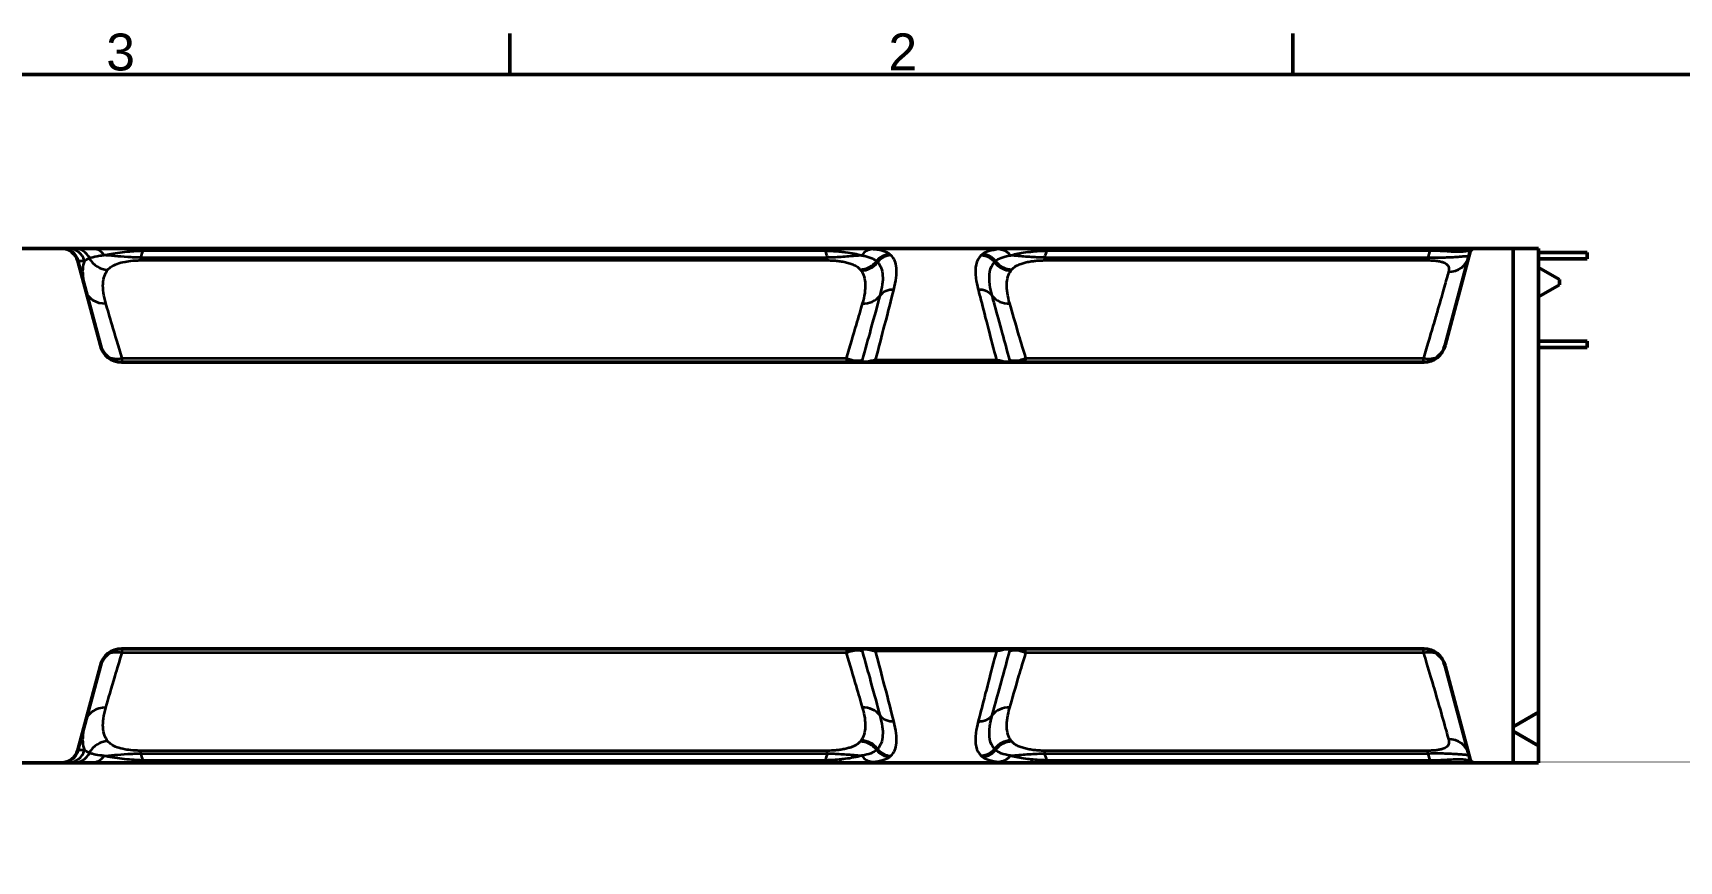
# Model space of a CAD drawing. Header units: millimetres. Extents: x 0 to 2181, y -65 to 1050.
# Drawn here: x 1000.7 to 1391, y 838.4 to 1034.9 of the extents above; entities that cross this region are included whole.
import ezdxf

# ---------------------------------------------------------------- set-up
doc = ezdxf.new("R2010")
doc.units = ezdxf.units.MM
doc.header["$LTSCALE"] = 2.5
for name, color, linetype, lineweight in [('Rahmen_0', 7, 'Continuous', 50), ('Rahmen_2', 7, 'Continuous', 50), ('Sichtbar (ISO)', 7, 'Continuous', 50), ('Sichtbar schmal (ISO)', 7, 'Continuous', 35)]:
    doc.layers.add(name, color=color, linetype=linetype, lineweight=lineweight)
doc.styles.add('Aktuell-DINNach Layer', font='arial.ttf')

# ---------------------------------------------------------------- blocks, each defined once
blk = doc.blocks.new('Ränder Standardrahmen')
at = {"layer": 'Rahmen_0'}
for p, q in [((445.5, 410), (445.5, 413.9)), ((519.75, 410), (519.75, 413.9))]:
    blk.add_line(p, q, dxfattribs=at)
at = {"layer": 'Rahmen_0', "flags": 128}
blk.add_lwpolyline([(10, 10), (10, 410), (584, 410), (584, 10), (10, 10)], dxfattribs=at)
at = {"layer": 'Rahmen_2', "char_height": 3.5, "attachment_point": 7, "style": 'Aktuell-DINNach Layer'}
for s, insert in [('3', (407.23, 410.34)), ('2', (481.41, 410.4))]:
    blk.add_mtext(s, dxfattribs=dict(at, insert=insert))

msp = doc.modelspace()

# ---------------------------------------------------------------- linework, layer by layer
at = {"layer": 'Sichtbar (ISO)'}
for p, q in [((1241.09, 983.765), (357.662, 983.765)), ((1331.88, 983.765), (1241.09, 983.765)), ((1357.662, 983.765), (1331.88, 983.765)), ((1351.662, 983.765), (1351.662, 861.765)), ((1357.662, 861.765), (1357.662, 983.765)), ((1016.675, 960.791), (1011.314, 980.8)), ((1335.507, 960.791), (1341.464, 983.023)), ((1357.662, 982.765), (1369.162, 982.765)), ((1357.662, 981.265), (1369.162, 981.265)), ((1369.162, 981.265), (1369.162, 982.765)), ((1357.662, 979.265), (1362.662, 976.378)), ((1362.662, 976.378), (1362.662, 975.151)), ((1357.662, 972.265), (1362.662, 975.151)), ((1357.662, 961.765), (1369.162, 961.765)), ((1357.662, 960.265), (1369.162, 960.265)), ((1369.162, 960.265), (1369.162, 961.765)), ((1330.51, 956.765), (1021.672, 956.765)), ((1330.51, 888.765), (1021.672, 888.765)), ((1016.675, 884.738), (1011.314, 864.729)), ((1335.507, 884.738), (1341.464, 862.506)), ((1351.662, 870.301), (1357.662, 873.765)), ((1357.662, 865.765), (1351.662, 869.229)), ((357.662, 861.765), (1357.662, 861.765))]:
    msp.add_line(p, q, dxfattribs=at)
for centre, start, end in [((1007.45, 979.765), 15, 90), ((1007.45, 865.765), 270, 345)]:
    msp.add_arc(centre, 4, start, end, dxfattribs=at)
for centre, major_axis, start_param, end_param in [((1021.505, 962.086), (1.383, -5.161), 4.712389, 6.0375111), ((1330.677, 962.086), (-1.383, -5.161), 0.2456742, 1.5707963), ((1021.505, 883.444), (1.383, 5.161), 0.2456742, 1.5707963), ((1330.677, 883.444), (-1.383, 5.161), 4.712389, 6.0375111)]:
    msp.add_ellipse(centre, major_axis=major_axis, ratio=0.9357712, start_param=start_param, end_param=end_param, dxfattribs=at)
for points in [[(1341.464, 983.023), (1341.498, 983.151), (1341.557, 983.271), (1341.719, 983.48), (1341.819, 983.567), (1342.011, 983.677), (1342.094, 983.711), (1342.261, 983.754), (1342.345, 983.765), (1342.43, 983.765)], [(1342.43, 861.765), (1342.298, 861.765), (1342.167, 861.791), (1341.923, 861.893), (1341.812, 861.967), (1341.657, 862.124), (1341.603, 862.195), (1341.518, 862.346), (1341.486, 862.424), (1341.464, 862.506)]]:
    msp.add_open_spline(points, degree=3, knots=[0, 0, 0, 0, 0.03966821, 0.03966821, 0.07923173, 0.07923173, 0.1059147, 0.1059147, 0.13122831, 0.13122831, 0.13122831, 0.13122831], dxfattribs=at)
at = {"layer": 'Sichtbar schmal (ISO)'}
for p, q in [((1026.804, 983.765), (1026.804, 983.229)), ((1188.521, 983.765), (1188.521, 983.229)), ((1011.314, 980.8), (1012.896, 980.8)), ((1189.022, 981.561), (1026.303, 981.561)), ((1026.303, 980.936), (1026.303, 981.561)), ((1026.303, 980.936), (1189.022, 980.936)), ((1026.804, 983.229), (1188.521, 983.229)), ((1189.022, 980.936), (1189.022, 981.561)), ((1331.433, 981.561), (1240.589, 981.561)), ((1240.589, 980.936), (1240.589, 981.561)), ((1240.589, 980.936), (1331.433, 980.936)), ((1241.09, 983.229), (1331.88, 983.229)), ((1331.88, 983.229), (1331.433, 981.561)), ((1331.433, 980.936), (1331.433, 981.561)), ((1021.836, 957.695), (1193.488, 957.695)), ((1021.93, 956.765), (1021.836, 957.695)), ((1200.481, 956.765), (1200.481, 957.259)), ((1229.129, 957.259), (1200.481, 957.259)), ((1229.129, 957.259), (1229.129, 956.765)), ((1236.122, 957.695), (1330.346, 957.695)), ((1330.346, 957.695), (1330.252, 956.765)), ((1021.836, 887.834), (1021.93, 888.765)), ((1193.488, 887.834), (1021.836, 887.834)), ((1200.481, 888.27), (1200.481, 888.765)), ((1200.481, 888.27), (1229.129, 888.27)), ((1229.129, 888.765), (1229.129, 888.27)), ((1330.346, 887.834), (1236.122, 887.834)), ((1330.252, 888.765), (1330.346, 887.834)), ((1012.896, 864.729), (1011.314, 864.729)), ((1189.022, 864.593), (1026.303, 864.593)), ((1026.303, 863.969), (1026.303, 864.593)), ((1026.303, 863.969), (1189.022, 863.969)), ((1189.022, 863.969), (1189.022, 864.593)), ((1240.589, 863.969), (1240.589, 864.593)), ((1331.433, 864.593), (1240.589, 864.593)), ((1240.589, 863.969), (1331.433, 863.969)), ((1331.433, 863.969), (1331.433, 864.593)), ((1331.433, 863.969), (1331.88, 862.301)), ((1188.521, 862.301), (1026.804, 862.301)), ((1026.804, 861.765), (1026.804, 862.301)), ((1188.521, 862.301), (1188.521, 861.765)), ((1331.88, 862.301), (1241.09, 862.301))]:
    msp.add_line(p, q, dxfattribs=at)
for centre, major_axis, ratio, start_param, end_param in [((1009.082, 979.765), (0, 4), 0.98712, 4.9741884, 6.2831853), ((1010.562, 979.765), (0, 4), 0.9673104, 5.1499951, 6.2831853), ((1014.789, 979.765), (0, 4), 0.8471969, 5.3522162, 6.2831853), ((1192.822, 979.765), (0, 4), 0.4409946, 0, 0.6131332), ((1199.718, 979.567), (0.369, 3.983), 0.8400475, 0.1097832, 0.9620586), ((1018.447, 983.579), (-4.014, 2.981), 0.9663281, 1.1032626, 2.193329), ((1196.832, 983.639), (3.936, 3.083), 0.9656611, 4.0647361, 4.9693339), ((1196.897, 983.553), (-4.035, -2.953), 0.9664034, 0.955104, 1.8627485), ((1197.038, 983.351), (-4.159, -2.775), 0.9664282, 0.9981061, 1.9119029), ((1203.816, 978.433), (-2.396, -3.203), 0.9679154, 3.7994593, 4.7139055), ((1203.908, 978.361), (2.514, 3.111), 0.9691786, 0.6949128, 1.6116634), ((1204.092, 978.204), (2.691, 2.959), 0.9699111, 0.7532894, 1.6752132), ((1232.572, 983.351), (-4.159, 2.775), 0.9664282, 1.2296898, 2.1434866), ((1232.713, 983.553), (4.035, -2.953), 0.9664034, 4.4204368, 5.3280813), ((1232.779, 983.639), (3.936, -3.083), 0.9656611, 4.4554441, 5.3600419), ((1336.297, 983.06), (4.83, -1.294), 0.9726699, 4.9673434, 6.2831853), ((1017.993, 975.19), (-4.83, -1.294), 0.8897743, 0, 1.3367512), ((1197.332, 975.19), (4.83, -1.294), 0.8897743, 4.9464341, 5.9375083), ((1204.808, 970.378), (-3.861, 1.046), 0.8881127, 4.9485727, 5.940034), ((1232.279, 975.19), (-4.83, -1.294), 0.8897743, 0.345677, 1.3367512), ((1021.836, 960.848), (-4.83, -1.294), 0.6173323, 0.6037734, 1.406867), ((1193.968, 959.09), (3.825, 1.17), 0.9054483, 5.2681845, 5.4270546), ((1235.643, 959.09), (-3.825, 1.17), 0.9054483, 0.8561307, 1.0150008), ((1330.346, 960.848), (-4.83, 1.294), 0.6173323, 1.7347257, 2.5378193), ((1021.836, 884.681), (4.83, -1.294), 0.6173323, 1.7347257, 2.5378192), ((1193.968, 886.44), (3.825, -1.17), 0.9054483, 0.8561307, 1.0150008), ((1235.643, 886.44), (-3.825, -1.17), 0.9054483, 5.2681845, 5.4270546), ((1330.346, 884.681), (4.83, 1.294), 0.6173323, 0.6037734, 1.406867), ((1017.993, 870.339), (-4.83, 1.294), 0.8897743, 4.9464341, 6.2831853), ((1197.332, 870.339), (4.83, 1.294), 0.8897743, 0.345677, 1.3367512), ((1232.279, 870.339), (-4.83, 1.294), 0.8897743, 4.9464341, 5.9375083), ((1204.808, 875.151), (-3.861, -1.046), 0.8881127, 0.3431513, 1.3346126), ((1018.447, 861.951), (4.014, 2.981), 0.9663281, 0.9482637, 2.03833), ((1196.832, 861.89), (-3.936, 3.083), 0.9656611, 4.4554441, 5.3600419), ((1196.897, 861.977), (4.035, -2.953), 0.9664034, 1.2788442, 2.1864886), ((1197.038, 862.178), (4.159, -2.775), 0.9664282, 1.2296898, 2.1434866), ((1232.572, 862.178), (4.159, 2.775), 0.9664282, 0.9981061, 1.9119029), ((1232.713, 861.977), (-4.035, -2.953), 0.9664034, 4.0966967, 5.0043411), ((1232.779, 861.89), (-3.936, -3.083), 0.9656611, 4.0647361, 4.9693339), ((1336.297, 862.469), (4.83, 1.294), 0.9726699, 0, 1.3158419), ((1009.082, 865.765), (0, -4), 0.98712, 0, 1.3089969), ((1010.562, 865.765), (0, -4), 0.9673104, 0, 1.1331902), ((1014.789, 865.765), (0, -4), 0.8471969, 0, 0.9309691), ((1199.718, 865.963), (0.369, -3.983), 0.8400475, 5.3211267, 6.1734021), ((1203.816, 867.097), (2.396, -3.203), 0.9679154, 4.7108724, 5.6253187), ((1203.908, 867.168), (2.514, -3.111), 0.9691786, 4.6715219, 5.5882725), ((1204.092, 867.326), (-2.691, 2.959), 0.9699111, 1.4663794, 2.3883032), ((1192.822, 865.765), (0, -4), 0.4409946, 5.6700521, 6.2831853)]:
    msp.add_ellipse(centre, major_axis=major_axis, ratio=ratio, start_param=start_param, end_param=end_param, dxfattribs=at)
for points, knots in [([(1199.718, 983.56), (1199.035, 983.625), (1198.276, 983.672), (1196.619, 983.734), (1195.73, 983.75), (1194.143, 983.763), (1193.498, 983.765), (1192.822, 983.765)], [-0.96710785, -0.96710785, -0.96710785, -0.96710785, -0.58785374, -0.58785374, -0.22609759, -0.22609759, 0, 0, 0, 0]), ([(1203.816, 982.385), (1203.578, 982.57), (1203.291, 982.734), (1202.401, 983.109), (1201.711, 983.289), (1200.495, 983.475), (1200.122, 983.521), (1199.718, 983.56)], [0, 0, 0, 0, 0.3552182, 0.3552182, 0.9235674, 0.9235674, 1.1481316, 1.1481316, 1.1481316, 1.1481316]), ([(1229.893, 983.56), (1228.859, 983.461), (1228.03, 983.317), (1226.691, 982.929), (1226.18, 982.684), (1225.795, 982.385)], [18.4325986, 18.4325986, 18.4325986, 18.4325986, 19.0065176, 19.0065176, 19.5804366, 19.5804366, 19.5804366, 19.5804366]), ([(1236.789, 983.765), (1236.238, 983.765), (1235.706, 983.764), (1233.409, 983.75), (1231.906, 983.712), (1230.643, 983.622), (1230.383, 983.604), (1230.133, 983.583), (1229.893, 983.56)], [17.46595027, 17.46595027, 17.46595027, 17.46595027, 17.65049258, 17.65049258, 18.29910402, 18.29910402, 18.29910402, 18.43259858, 18.43259858, 18.43259858, 18.43259858]), ([(1012.896, 980.8), (1012.68, 980.22), (1012.548, 979.581), (1012.408, 977.498), (1012.637, 975.863), (1013.164, 973.896)], [0.6487644, 0.6487644, 0.6487644, 0.6487644, 1.3382268, 1.3382268, 2.6764536, 2.6764536, 2.6764536, 2.6764536]), ([(1012.896, 980.8), (1013.043, 980.92), (1013.215, 981.034), (1013.606, 981.254), (1013.825, 981.359), (1014.066, 981.46)], [-0.70996152, -0.70996152, -0.70996152, -0.70996152, -0.35498076, -0.35498076, 0, 0, 0, 0]), ([(1014.066, 981.46), (1014.518, 981.636), (1015.115, 981.792), (1016.359, 982.011), (1016.897, 982.086), (1017.507, 982.153)], [-1.1007004, -1.1007004, -1.1007004, -1.1007004, -0.4174312, -0.4174312, 0, 0, 0, 0]), ([(1017.507, 982.153), (1018.03, 982.267), (1018.604, 982.379), (1019.88, 982.597), (1020.584, 982.703), (1022.062, 982.892), (1022.825, 982.976), (1024.255, 983.1), (1024.899, 983.146), (1025.97, 983.201), (1026.388, 983.218), (1026.804, 983.229)], [-1.5409905, -1.5409905, -1.5409905, -1.5409905, -1.1650423, -1.1650423, -0.7812928, -0.7812928, -0.4293011, -0.4293011, -0.1651158, -0.1651158, 0, 0, 0, 0]), ([(1026.303, 981.561), (1025.765, 981.576), (1025.233, 981.597), (1024.169, 981.646), (1023.642, 981.676), (1021.959, 981.78), (1020.981, 981.858), (1019.083, 982.015), (1018.233, 982.091), (1017.507, 982.153)], [0, 0, 0, 0, 0.09498394, 0.09498394, 0.20089896, 0.20089896, 0.45894116, 0.45894116, 0.78043964, 0.78043964, 0.78043964, 0.78043964]), ([(1018.447, 978.689), (1018.66, 978.967), (1018.939, 979.226), (1019.666, 979.705), (1020.114, 979.926), (1021.191, 980.306), (1021.797, 980.47), (1023.09, 980.707), (1023.695, 980.793), (1024.717, 980.88), (1025.034, 980.901), (1025.671, 980.928), (1025.987, 980.936), (1026.303, 980.936)], [-1.6679819, -1.6679819, -1.6679819, -1.6679819, -1.2509864, -1.2509864, -0.8339909, -0.8339909, -0.4589412, -0.4589412, -0.200899, -0.200899, -0.0949839, -0.0949839, 0, 0, 0, 0]), ([(1188.521, 983.229), (1189.071, 983.214), (1189.623, 983.19), (1190.728, 983.125), (1191.279, 983.083), (1191.807, 983.036)], [-0.44715442, -0.44715442, -0.44715442, -0.44715442, -0.22899982, -0.22899982, 0, 0, 0, 0]), ([(1197.184, 982.099), (1196.841, 982.069), (1196.472, 982.037), (1195.482, 981.951), (1194.824, 981.896), (1193.514, 981.796), (1192.908, 981.752), (1191.664, 981.674), (1191.042, 981.64), (1189.939, 981.591), (1189.483, 981.574), (1189.022, 981.561)], [0.94701393, 0.94701393, 0.94701393, 0.94701393, 1.08448172, 1.08448172, 1.28623676, 1.28623676, 1.43315443, 1.43315443, 1.55716423, 1.55716423, 1.63842316, 1.63842316, 1.63842316, 1.63842316]), ([(1189.022, 980.936), (1189.293, 980.936), (1189.563, 980.93), (1190.221, 980.906), (1190.596, 980.882), (1191.353, 980.816), (1191.724, 980.772), (1192.533, 980.657), (1192.944, 980.581), (1193.73, 980.407), (1194.095, 980.308), (1194.79, 980.082), (1195.11, 979.954), (1195.789, 979.629), (1196.112, 979.423), (1196.553, 979.058), (1196.703, 978.906), (1196.832, 978.748)], [-1.6384232, -1.6384232, -1.6384232, -1.6384232, -1.5571642, -1.5571642, -1.4331544, -1.4331544, -1.2862368, -1.2862368, -1.0844817, -1.0844817, -0.8575502, -0.8575502, -0.6013428, -0.6013428, -0.2402981, -0.2402981, 0, 0, 0, 0]), ([(1191.807, 983.036), (1192.328, 982.99), (1192.827, 982.936), (1194.059, 982.782), (1194.753, 982.672), (1196.049, 982.414), (1196.646, 982.265), (1197.184, 982.099)], [0, 0, 0, 0, 0.22609759, 0.22609759, 0.58785374, 0.58785374, 0.96710785, 0.96710785, 0.96710785, 0.96710785]), ([(1197.184, 982.099), (1197.525, 982.044), (1197.843, 981.983), (1198.883, 981.745), (1199.482, 981.533), (1200.256, 981.117), (1200.505, 980.941), (1200.712, 980.747)], [-1.1481316, -1.1481316, -1.1481316, -1.1481316, -0.9235674, -0.9235674, -0.3552182, -0.3552182, 0, 0, 0, 0]), ([(1200.712, 980.747), (1200.726, 980.734), (1200.739, 980.721), (1200.766, 980.695), (1200.779, 980.682), (1200.792, 980.669)], [0, 0, 0, 0, 0.0233569, 0.0233569, 0.04665176, 0.04665176, 0.04665176, 0.04665176]), ([(1200.792, 980.669), (1200.82, 980.64), (1200.848, 980.611), (1200.903, 980.551), (1200.93, 980.522), (1200.957, 980.491)], [-0.099102646, -0.099102646, -0.099102646, -0.099102646, -0.049551323, -0.049551323, 0, 0, 0, 0]), ([(1200.957, 980.491), (1201.666, 979.689), (1202.062, 978.659), (1202.233, 976.043), (1202.008, 974.455), (1201.485, 972.517)], [-2.6393834, -2.6393834, -2.6393834, -2.6393834, -1.3196917, -1.3196917, 0, 0, 0, 0]), ([(1203.908, 982.311), (1203.893, 982.324), (1203.878, 982.336), (1203.847, 982.361), (1203.832, 982.373), (1203.816, 982.385)], [-0.04665176, -0.04665176, -0.04665176, -0.04665176, -0.0233569, -0.0233569, 0, 0, 0, 0]), ([(1204.092, 982.148), (1204.062, 982.176), (1204.032, 982.203), (1203.97, 982.258), (1203.939, 982.285), (1203.908, 982.311)], [0, 0, 0, 0, 0.049551323, 0.049551323, 0.099102646, 0.099102646, 0.099102646, 0.099102646]), ([(1204.808, 973.956), (1205.337, 976.023), (1205.557, 977.69), (1205.33, 980.379), (1204.884, 981.401), (1204.092, 982.148)], [0, 0, 0, 0, 1.3196917, 1.3196917, 2.6393834, 2.6393834, 2.6393834, 2.6393834]), ([(1225.519, 982.148), (1224.322, 981.019), (1223.917, 979.27), (1224.359, 975.882), (1224.544, 974.967), (1224.802, 973.956)], [19.7261911, 19.7261911, 19.7261911, 19.7261911, 21.7199773, 21.7199773, 22.365437, 22.365437, 22.365437, 22.365437]), ([(1225.703, 982.311), (1225.667, 982.281), (1225.631, 982.25), (1225.57, 982.195), (1225.544, 982.172), (1225.519, 982.148)], [19.627088504, 19.627088504, 19.627088504, 19.627088504, 19.684055212, 19.684055212, 19.726191092, 19.726191092, 19.726191092, 19.726191092]), ([(1225.795, 982.385), (1225.782, 982.375), (1225.769, 982.365), (1225.743, 982.344), (1225.73, 982.334), (1225.718, 982.324), (1225.713, 982.32), (1225.708, 982.315), (1225.703, 982.311)], [19.580436651, 19.580436651, 19.580436651, 19.580436651, 19.599955062, 19.599955062, 19.619473473, 19.619473473, 19.619473473, 19.627088504, 19.627088504, 19.627088504, 19.627088504]), ([(1228.125, 972.517), (1227.87, 973.465), (1227.685, 974.329), (1227.228, 977.553), (1227.583, 979.279), (1228.654, 980.491)], [-22.365437, -22.365437, -22.365437, -22.365437, -21.7199773, -21.7199773, -19.7261911, -19.7261911, -19.7261911, -19.7261911]), ([(1228.654, 980.491), (1228.676, 980.517), (1228.699, 980.543), (1228.754, 980.602), (1228.786, 980.635), (1228.819, 980.669)], [-19.726191092, -19.726191092, -19.726191092, -19.726191092, -19.684055212, -19.684055212, -19.627088504, -19.627088504, -19.627088504, -19.627088504]), ([(1228.819, 980.669), (1228.823, 980.673), (1228.827, 980.677), (1228.832, 980.682), (1228.842, 980.692), (1228.854, 980.703), (1228.876, 980.725), (1228.887, 980.736), (1228.899, 980.747)], [-19.627088504, -19.627088504, -19.627088504, -19.627088504, -19.619473473, -19.619473473, -19.619473473, -19.599955062, -19.599955062, -19.580436651, -19.580436651, -19.580436651, -19.580436651]), ([(1228.899, 980.747), (1229.233, 981.06), (1229.678, 981.328), (1230.839, 981.778), (1231.554, 981.959), (1232.427, 982.099)], [-19.5804366, -19.5804366, -19.5804366, -19.5804366, -19.0065176, -19.0065176, -18.4325986, -18.4325986, -18.4325986, -18.4325986]), ([(1232.427, 982.099), (1232.616, 982.157), (1232.813, 982.213), (1233.017, 982.268), (1234.01, 982.531), (1235.187, 982.746), (1236.968, 982.956), (1237.378, 982.998), (1237.804, 983.036)], [-18.43259858, -18.43259858, -18.43259858, -18.43259858, -18.29910402, -18.29910402, -18.29910402, -17.65049258, -17.65049258, -17.46595027, -17.46595027, -17.46595027, -17.46595027]), ([(1240.589, 981.561), (1240.277, 981.57), (1239.966, 981.58), (1239.179, 981.611), (1238.713, 981.634), (1237.656, 981.691), (1237.091, 981.727), (1235.926, 981.808), (1235.349, 981.852), (1234.135, 981.95), (1233.532, 982.003), (1232.795, 982.067), (1232.607, 982.083), (1232.427, 982.099)], [0, 0, 0, 0, 0.05501758, 0.05501758, 0.1430457, 0.1430457, 0.2663702, 0.2663702, 0.41900275, 0.41900275, 0.61904773, 0.61904773, 0.69140924, 0.69140924, 0.69140924, 0.69140924]), ([(1232.779, 978.748), (1232.847, 978.831), (1232.92, 978.913), (1233.247, 979.237), (1233.554, 979.465), (1234.239, 979.84), (1234.584, 979.992), (1235.277, 980.235), (1235.594, 980.33), (1236.293, 980.503), (1236.671, 980.583), (1237.425, 980.709), (1237.782, 980.759), (1238.494, 980.838), (1238.838, 980.869), (1239.475, 980.909), (1239.754, 980.921), (1240.222, 980.933), (1240.405, 980.936), (1240.589, 980.936)], [-1.6384232, -1.6384232, -1.6384232, -1.6384232, -1.511729, -1.511729, -1.1253112, -1.1253112, -0.8280668, -0.8280668, -0.6190477, -0.6190477, -0.4190028, -0.4190028, -0.2663702, -0.2663702, -0.1430457, -0.1430457, -0.0550176, -0.0550176, 0, 0, 0, 0]), ([(1237.804, 983.036), (1238.451, 983.094), (1239.136, 983.143), (1240.25, 983.201), (1240.67, 983.218), (1241.09, 983.229)], [-17.46595027, -17.46595027, -17.46595027, -17.46595027, -17.18539343, -17.18539343, -17.01949589, -17.01949589, -17.01949589, -17.01949589]), ([(1341.127, 981.766), (1341.139, 981.81), (1341.117, 981.84), (1340.969, 981.884), (1340.809, 981.887), (1340.33, 981.86), (1340.056, 981.837), (1339.4, 981.782), (1339.057, 981.753), (1338.377, 981.701), (1338.094, 981.681), (1337.331, 981.633), (1336.818, 981.605), (1335.771, 981.565), (1335.298, 981.551), (1334.179, 981.531), (1333.517, 981.528), (1332.358, 981.539), (1331.894, 981.548), (1331.433, 981.561)], [0, 0, 0, 0, 0.2794757, 0.2794757, 0.6542348, 0.6542348, 0.942511, 0.942511, 1.164262, 1.164262, 1.2954821, 1.2954821, 1.4746101, 1.4746101, 1.5947367, 1.5947367, 1.7245727, 1.7245727, 1.8057202, 1.8057202, 1.8057202, 1.8057202]), ([(1331.433, 980.936), (1331.704, 980.936), (1331.974, 980.93), (1332.645, 980.903), (1333.022, 980.872), (1333.652, 980.799), (1333.914, 980.757), (1334.487, 980.645), (1334.762, 980.569), (1335.161, 980.43), (1335.306, 980.368), (1335.647, 980.197), (1335.811, 980.083), (1336.11, 979.81), (1336.222, 979.647), (1336.389, 979.254), (1336.417, 979.019), (1336.39, 978.584), (1336.353, 978.39), (1336.297, 978.188)], [-1.8057202, -1.8057202, -1.8057202, -1.8057202, -1.7245727, -1.7245727, -1.5947367, -1.5947367, -1.4746101, -1.4746101, -1.2954821, -1.2954821, -1.164262, -1.164262, -0.942511, -0.942511, -0.6542348, -0.6542348, -0.2794757, -0.2794757, 0, 0, 0, 0]), ([(1331.88, 983.229), (1331.916, 983.23), (1331.952, 983.23), (1332.788, 983.246), (1333.573, 983.238), (1334.709, 983.198), (1335.1, 983.178), (1336.191, 983.115), (1336.83, 983.067), (1337.973, 983.005), (1338.481, 982.992), (1339.478, 983.013), (1339.947, 983.057), (1340.653, 983.139), (1340.908, 983.172), (1341.227, 983.176), (1341.321, 983.157), (1341.422, 983.11), (1341.448, 983.088), (1341.466, 983.051), (1341.468, 983.037), (1341.464, 983.023)], [-7.9404976, -7.9404976, -7.9404976, -7.9404976, -7.9261888, -7.9261888, -7.6089484, -7.6089484, -7.4285408, -7.4285408, -7.0757234, -7.0757234, -6.7229003, -6.7229003, -6.302899, -6.302899, -5.9355967, -5.9355967, -5.6433897, -5.6433897, -5.4379487, -5.4379487, -5.3095481, -5.3095481, -5.3095481, -5.3095481]), ([(1017.993, 970.71), (1017.467, 972.548), (1017.229, 974.098), (1017.378, 976.723), (1017.763, 977.798), (1018.447, 978.689)], [-2.6764536, -2.6764536, -2.6764536, -2.6764536, -1.3382268, -1.3382268, 0, 0, 0, 0]), ([(1196.897, 978.664), (1196.922, 978.632), (1196.945, 978.6), (1196.992, 978.535), (1197.015, 978.502), (1197.038, 978.469)], [-2.648670241, -2.648670241, -2.648670241, -2.648670241, -2.60083033, -2.60083033, -2.552990419, -2.552990419, -2.552990419, -2.552990419]), ([(1197.038, 978.469), (1197.649, 977.585), (1197.981, 976.528), (1198.076, 973.972), (1197.837, 972.473), (1197.332, 970.71)], [0, 0, 0, 0, 1.2841148, 1.2841148, 2.5682295, 2.5682295, 2.5682295, 2.5682295]), ([(1232.279, 970.71), (1231.774, 972.473), (1231.535, 973.972), (1231.629, 976.528), (1231.962, 977.585), (1232.572, 978.469)], [0, 0, 0, 0, 1.2841148, 1.2841148, 2.5682295, 2.5682295, 2.5682295, 2.5682295]), ([(1232.713, 978.664), (1232.724, 978.678), (1232.735, 978.692), (1232.757, 978.72), (1232.768, 978.734), (1232.779, 978.748)], [-1.63317847, -1.63317847, -1.63317847, -1.63317847, -1.612177968, -1.612177968, -1.591177466, -1.591177466, -1.591177466, -1.591177466]), ([(1336.297, 978.188), (1336.022, 977.197), (1335.693, 976.014), (1334.88, 973.13), (1334.397, 971.427), (1333.525, 968.406), (1333.214, 967.337), (1332.204, 963.889), (1331.422, 961.259), (1330.468, 958.099), (1330.407, 957.898), (1330.346, 957.695)], [-5.492338, -5.492338, -5.492338, -5.492338, -4.1192535, -4.1192535, -2.746169, -2.746169, -2.0749152, -2.0749152, -0.7373474, -0.7373474, -0.6470503, -0.6470503, -0.6470503, -0.6470503]), ([(1201.485, 972.517), (1200.898, 970.34), (1200.183, 967.709), (1198.704, 962.338), (1198.032, 959.913), (1197.275, 957.24)], [0, 0, 0, 0, 1.4493249, 1.4493249, 2.4232956, 2.4232956, 2.4232956, 2.4232956]), ([(1200.481, 957.259), (1201.295, 960.323), (1202.005, 963.075), (1203.515, 968.921), (1204.228, 971.687), (1204.808, 973.956)], [-2.4651594, -2.4651594, -2.4651594, -2.4651594, -1.4493249, -1.4493249, 0, 0, 0, 0]), ([(1224.802, 973.956), (1224.805, 973.947), (1224.807, 973.937), (1224.812, 973.918), (1224.814, 973.909), (1224.822, 973.88), (1224.827, 973.861), (1224.841, 973.804), (1224.851, 973.766), (1224.881, 973.65), (1224.901, 973.573), (1224.961, 973.339), (1225.001, 973.181), (1225.166, 972.537), (1225.296, 972.033), (1225.943, 969.516), (1226.539, 967.203), (1227.797, 962.334), (1228.425, 959.914), (1229.129, 957.259)], [22.365437, 22.365437, 22.365437, 22.365437, 22.3714871, 22.3714871, 22.3775371, 22.3775371, 22.3896371, 22.3896371, 22.4138371, 22.4138371, 22.4622372, 22.4622372, 22.5590373, 22.5590373, 22.850079, 22.850079, 23.9508427, 23.9508427, 24.8304316, 24.8304316, 24.8304316, 24.8304316]), ([(1232.336, 957.24), (1231.685, 959.54), (1231.096, 961.657), (1229.869, 966.098), (1229.273, 968.282), (1228.623, 970.677), (1228.493, 971.158), (1228.326, 971.773), (1228.285, 971.925), (1228.225, 972.149), (1228.205, 972.223), (1228.175, 972.334), (1228.165, 972.371), (1228.15, 972.426), (1228.145, 972.444), (1228.138, 972.471), (1228.135, 972.48), (1228.13, 972.499), (1228.128, 972.508), (1228.125, 972.517)], [-24.7885627, -24.7885627, -24.7885627, -24.7885627, -23.9508427, -23.9508427, -22.850079, -22.850079, -22.5590373, -22.5590373, -22.4622372, -22.4622372, -22.4138371, -22.4138371, -22.3896371, -22.3896371, -22.3775371, -22.3775371, -22.3714871, -22.3714871, -22.365437, -22.365437, -22.365437, -22.365437]), ([(1021.836, 957.695), (1020.943, 960.651), (1020.154, 963.295), (1018.912, 967.524), (1018.422, 969.215), (1017.993, 970.71)], [-2.4063448, -2.4063448, -2.4063448, -2.4063448, -1.0889942, -1.0889942, 0, 0, 0, 0]), ([(1197.332, 970.71), (1196.903, 969.215), (1196.413, 967.524), (1195.171, 963.295), (1194.382, 960.651), (1193.488, 957.695)], [0, 0, 0, 0, 1.0889942, 1.0889942, 2.4063448, 2.4063448, 2.4063448, 2.4063448]), ([(1236.122, 957.695), (1235.525, 959.669), (1234.975, 961.505), (1233.602, 966.127), (1232.88, 968.614), (1232.279, 970.71)], [0.6472371, 0.6472371, 0.6472371, 0.6472371, 1.5267909, 1.5267909, 3.0535817, 3.0535817, 3.0535817, 3.0535817]), ([(1197.275, 957.24), (1197.033, 957.136), (1196.735, 957.077), (1195.868, 957.033), (1195.25, 957.114), (1194.237, 957.397), (1193.862, 957.531), (1193.488, 957.695)], [0, 0, 0, 0, 0.05498416, 0.05498416, 0.14295882, 0.14295882, 0.192689, 0.192689, 0.192689, 0.192689]), ([(1193.488, 957.695), (1193.539, 957.45), (1193.59, 957.216), (1193.656, 956.917), (1193.674, 956.84), (1193.69, 956.765)], [-0.192689002, -0.192689002, -0.192689002, -0.192689002, -0.142958825, -0.142958825, -0.125313313, -0.125313313, -0.125313313, -0.125313313]), ([(1197.372, 956.765), (1197.351, 956.789), (1197.334, 956.818), (1197.281, 956.945), (1197.266, 957.076), (1197.275, 957.24)], [-0.13414409, -0.13414409, -0.13414409, -0.13414409, -0.0986894, -0.0986894, 0, 0, 0, 0]), ([(1200.481, 957.259), (1200.318, 957.234), (1200.154, 957.207), (1199.579, 957.106), (1199.176, 957.022), (1198.589, 956.876), (1198.386, 956.821), (1198.195, 956.765)], [-0.4822797, -0.4822797, -0.4822797, -0.4822797, -0.3884368, -0.3884368, -0.14939877, -0.14939877, -0.01438552, -0.01438552, -0.01438552, -0.01438552]), ([(1231.415, 956.765), (1231.139, 956.847), (1230.838, 956.925), (1230.078, 957.098), (1229.605, 957.187), (1229.129, 957.259)], [-0.46789438, -0.46789438, -0.46789438, -0.46789438, -0.27246934, -0.27246934, 0, 0, 0, 0]), ([(1232.336, 957.24), (1232.344, 957.091), (1232.333, 956.969), (1232.285, 956.833), (1232.265, 956.796), (1232.239, 956.765)], [-0.863739, -0.863739, -0.863739, -0.863739, -0.77399811, -0.77399811, -0.72959506, -0.72959506, -0.72959506, -0.72959506]), ([(1236.122, 957.695), (1235.621, 957.475), (1235.117, 957.309), (1234.078, 957.076), (1233.549, 957.03), (1232.805, 957.091), (1232.548, 957.149), (1232.336, 957.24)], [-0.00089662, -0.00089662, -0.00089662, -0.00089662, 0.06586354, 0.06586354, 0.14335821, 0.14335821, 0.19179239, 0.19179239, 0.19179239, 0.19179239]), ([(1235.92, 956.765), (1235.921, 956.767), (1235.921, 956.77), (1235.986, 957.057), (1236.054, 957.366), (1236.122, 957.695)], [-0.066479072, -0.066479072, -0.066479072, -0.066479072, -0.065863536, -0.065863536, 0.000896617, 0.000896617, 0.000896617, 0.000896617]), ([(1017.993, 874.819), (1018.595, 876.915), (1019.317, 879.402), (1020.689, 884.025), (1021.24, 885.861), (1021.836, 887.834)], [-3.0535819, -3.0535819, -3.0535819, -3.0535819, -1.526791, -1.526791, -0.6472371, -0.6472371, -0.6472371, -0.6472371]), ([(1193.69, 888.765), (1193.69, 888.762), (1193.689, 888.759), (1193.625, 888.472), (1193.557, 888.163), (1193.488, 887.834)], [-0.066479072, -0.066479072, -0.066479072, -0.066479072, -0.065863536, -0.065863536, 0.000896617, 0.000896617, 0.000896617, 0.000896617]), ([(1193.488, 887.834), (1193.99, 888.055), (1194.494, 888.221), (1195.533, 888.453), (1196.062, 888.5), (1196.805, 888.438), (1197.062, 888.381), (1197.275, 888.289)], [-0.00089662, -0.00089662, -0.00089662, -0.00089662, 0.06586354, 0.06586354, 0.14335821, 0.14335821, 0.19179239, 0.19179239, 0.19179239, 0.19179239]), ([(1193.488, 887.834), (1194.382, 884.879), (1195.171, 882.235), (1196.413, 878.006), (1196.903, 876.314), (1197.332, 874.819)], [-2.4063448, -2.4063448, -2.4063448, -2.4063448, -1.0889946, -1.0889946, 0, 0, 0, 0]), ([(1197.275, 888.289), (1197.267, 888.438), (1197.278, 888.56), (1197.325, 888.696), (1197.346, 888.734), (1197.372, 888.764)], [-0.86374056, -0.86374056, -0.86374056, -0.86374056, -0.77399967, -0.77399967, -0.72959647, -0.72959647, -0.72959647, -0.72959647]), ([(1197.275, 888.289), (1198.032, 885.617), (1198.704, 883.191), (1200.183, 877.821), (1200.898, 875.19), (1201.485, 873.012)], [-2.4232956, -2.4232956, -2.4232956, -2.4232956, -1.4493249, -1.4493249, 0, 0, 0, 0]), ([(1198.195, 888.765), (1198.471, 888.683), (1198.773, 888.604), (1199.533, 888.431), (1200.006, 888.342), (1200.481, 888.27)], [-0.46789418, -0.46789418, -0.46789418, -0.46789418, -0.27246914, -0.27246914, 0, 0, 0, 0]), ([(1204.808, 871.573), (1204.228, 873.842), (1203.515, 876.609), (1202.005, 882.455), (1201.295, 885.206), (1200.481, 888.27)], [0, 0, 0, 0, 1.4493249, 1.4493249, 2.4651594, 2.4651594, 2.4651594, 2.4651594]), ([(1229.129, 888.27), (1228.425, 885.615), (1227.797, 883.195), (1226.539, 878.327), (1225.944, 876.016), (1225.206, 873.148), (1224.997, 872.333), (1224.802, 871.573)], [-24.8304348, -24.8304348, -24.8304348, -24.8304348, -23.950844, -23.950844, -22.8506563, -22.8506563, -22.3654402, -22.3654402, -22.3654402, -22.3654402]), ([(1228.125, 873.012), (1228.322, 873.741), (1228.533, 874.521), (1229.274, 877.25), (1229.87, 879.433), (1231.096, 883.873), (1231.685, 885.99), (1232.336, 888.289)], [22.3654402, 22.3654402, 22.3654402, 22.3654402, 22.8506563, 22.8506563, 23.950844, 23.950844, 24.7885656, 24.7885656, 24.7885656, 24.7885656]), ([(1229.129, 888.27), (1229.295, 888.295), (1229.461, 888.323), (1230.036, 888.424), (1230.438, 888.508), (1231.023, 888.653), (1231.225, 888.708), (1231.415, 888.765)], [-0.4822799, -0.4822799, -0.4822799, -0.4822799, -0.38718478, -0.38718478, -0.14891722, -0.14891722, -0.01438552, -0.01438552, -0.01438552, -0.01438552]), ([(1232.239, 888.764), (1232.259, 888.74), (1232.276, 888.712), (1232.33, 888.586), (1232.344, 888.454), (1232.336, 888.289)], [-0.13414394, -0.13414394, -0.13414394, -0.13414394, -0.0993165, -0.0993165, 0, 0, 0, 0]), ([(1232.279, 874.819), (1232.88, 876.915), (1233.602, 879.402), (1234.975, 884.025), (1235.525, 885.861), (1236.122, 887.834)], [-3.0535817, -3.0535817, -3.0535817, -3.0535817, -1.5267909, -1.5267909, -0.6472371, -0.6472371, -0.6472371, -0.6472371]), ([(1232.336, 888.289), (1232.577, 888.393), (1232.876, 888.453), (1233.742, 888.496), (1234.361, 888.415), (1235.374, 888.132), (1235.748, 887.998), (1236.122, 887.834)], [0, 0, 0, 0, 0.05498416, 0.05498416, 0.14295882, 0.14295882, 0.192689, 0.192689, 0.192689, 0.192689]), ([(1236.122, 887.834), (1236.071, 888.079), (1236.021, 888.313), (1235.954, 888.613), (1235.937, 888.689), (1235.92, 888.765)], [-0.192689002, -0.192689002, -0.192689002, -0.192689002, -0.142958825, -0.142958825, -0.125313313, -0.125313313, -0.125313313, -0.125313313]), ([(1330.346, 887.834), (1330.611, 886.958), (1330.867, 886.108), (1331.768, 883.105), (1332.355, 881.125), (1333.736, 876.411), (1334.42, 874.02), (1335.528, 870.105), (1335.955, 868.575), (1336.297, 867.341)], [-4.8452877, -4.8452877, -4.8452877, -4.8452877, -4.4548804, -4.4548804, -3.4174228, -3.4174228, -1.708714, -1.708714, 0, 0, 0, 0]), ([(1018.447, 866.84), (1017.763, 867.732), (1017.378, 868.807), (1017.229, 871.431), (1017.467, 872.982), (1017.993, 874.819)], [-2.6764536, -2.6764536, -2.6764536, -2.6764536, -1.3382268, -1.3382268, 0, 0, 0, 0]), ([(1197.332, 874.819), (1197.837, 873.056), (1198.076, 871.557), (1197.981, 869.002), (1197.649, 867.944), (1197.038, 867.06)], [-2.5682295, -2.5682295, -2.5682295, -2.5682295, -1.2841148, -1.2841148, 0, 0, 0, 0]), ([(1232.572, 867.06), (1231.962, 867.944), (1231.629, 869.002), (1231.535, 871.557), (1231.774, 873.056), (1232.279, 874.819)], [-2.5682295, -2.5682295, -2.5682295, -2.5682295, -1.2841148, -1.2841148, 0, 0, 0, 0]), ([(1013.164, 871.633), (1012.637, 869.666), (1012.408, 868.031), (1012.548, 865.948), (1012.68, 865.309), (1012.896, 864.729)], [0, 0, 0, 0, 1.3382268, 1.3382268, 2.0276892, 2.0276892, 2.0276892, 2.0276892]), ([(1201.485, 873.012), (1202.008, 871.074), (1202.233, 869.487), (1202.062, 866.87), (1201.666, 865.841), (1200.957, 865.038)], [-2.6393834, -2.6393834, -2.6393834, -2.6393834, -1.3196917, -1.3196917, 0, 0, 0, 0]), ([(1204.092, 863.382), (1204.884, 864.129), (1205.33, 865.15), (1205.557, 867.839), (1205.337, 869.507), (1204.808, 871.573)], [0, 0, 0, 0, 1.3196917, 1.3196917, 2.6393834, 2.6393834, 2.6393834, 2.6393834]), ([(1224.802, 871.573), (1224.544, 870.562), (1224.359, 869.647), (1223.917, 866.259), (1224.322, 864.51), (1225.519, 863.382)], [-22.3654402, -22.3654402, -22.3654402, -22.3654402, -21.7199799, -21.7199799, -19.7261941, -19.7261941, -19.7261941, -19.7261941]), ([(1228.654, 865.038), (1227.583, 866.251), (1227.228, 867.976), (1227.685, 871.2), (1227.87, 872.064), (1228.125, 873.012)], [19.7261941, 19.7261941, 19.7261941, 19.7261941, 21.7199799, 21.7199799, 22.3654402, 22.3654402, 22.3654402, 22.3654402]), ([(1026.303, 864.593), (1025.987, 864.593), (1025.671, 864.601), (1025.034, 864.628), (1024.717, 864.649), (1023.695, 864.737), (1023.09, 864.822), (1021.797, 865.059), (1021.191, 865.223), (1020.114, 865.603), (1019.666, 865.824), (1018.939, 866.304), (1018.66, 866.562), (1018.447, 866.84)], [-1.6679819, -1.6679819, -1.6679819, -1.6679819, -1.5729979, -1.5729979, -1.4670829, -1.4670829, -1.2090407, -1.2090407, -0.8339909, -0.8339909, -0.4169955, -0.4169955, 0, 0, 0, 0]), ([(1196.832, 866.782), (1196.764, 866.698), (1196.69, 866.616), (1196.364, 866.292), (1196.057, 866.064), (1195.372, 865.69), (1195.027, 865.537), (1194.334, 865.295), (1194.017, 865.2), (1193.318, 865.026), (1192.94, 864.947), (1192.185, 864.82), (1191.829, 864.77), (1191.116, 864.691), (1190.772, 864.661), (1190.136, 864.621), (1189.857, 864.608), (1189.389, 864.596), (1189.205, 864.593), (1189.022, 864.593)], [-1.6384232, -1.6384232, -1.6384232, -1.6384232, -1.5117285, -1.5117285, -1.125311, -1.125311, -0.8280667, -0.8280667, -0.619048, -0.619048, -0.4190029, -0.4190029, -0.2663704, -0.2663704, -0.1430458, -0.1430458, -0.0550176, -0.0550176, 0, 0, 0, 0]), ([(1197.038, 867.06), (1197.015, 867.027), (1196.992, 866.994), (1196.945, 866.93), (1196.922, 866.897), (1196.897, 866.865)], [-0.095679822, -0.095679822, -0.095679822, -0.095679822, -0.047839911, -0.047839911, 0, 0, 0, 0]), ([(1232.779, 866.782), (1232.768, 866.796), (1232.757, 866.809), (1232.735, 866.837), (1232.724, 866.851), (1232.713, 866.865)], [-0.042001004, -0.042001004, -0.042001004, -0.042001004, -0.021000502, -0.021000502, 0, 0, 0, 0]), ([(1240.589, 864.593), (1240.318, 864.593), (1240.047, 864.599), (1239.389, 864.623), (1239.014, 864.648), (1238.258, 864.714), (1237.886, 864.757), (1237.077, 864.872), (1236.667, 864.948), (1235.881, 865.122), (1235.516, 865.222), (1234.821, 865.447), (1234.501, 865.575), (1233.822, 865.901), (1233.499, 866.106), (1233.058, 866.471), (1232.907, 866.623), (1232.779, 866.782)], [-1.6384232, -1.6384232, -1.6384232, -1.6384232, -1.5571642, -1.5571642, -1.4331544, -1.4331544, -1.2862368, -1.2862368, -1.0844814, -1.0844814, -0.85755, -0.85755, -0.6013425, -0.6013425, -0.2402976, -0.2402976, 0, 0, 0, 0]), ([(1336.297, 867.341), (1336.353, 867.14), (1336.39, 866.947), (1336.417, 866.511), (1336.389, 866.274), (1336.219, 865.877), (1336.106, 865.713), (1335.8, 865.437), (1335.631, 865.322), (1335.274, 865.147), (1335.118, 865.082), (1334.701, 864.943), (1334.426, 864.87), (1333.857, 864.763), (1333.6, 864.723), (1333.009, 864.657), (1332.673, 864.63), (1332.026, 864.6), (1331.73, 864.593), (1331.433, 864.593)], [-1.8057202, -1.8057202, -1.8057202, -1.8057202, -1.5275193, -1.5275193, -1.1500486, -1.1500486, -0.8583403, -0.8583403, -0.6339494, -0.6339494, -0.4952205, -0.4952205, -0.3207469, -0.3207469, -0.20531, -0.20531, -0.0889416, -0.0889416, 0, 0, 0, 0]), ([(1014.066, 864.07), (1013.825, 864.17), (1013.606, 864.275), (1013.215, 864.495), (1013.043, 864.61), (1012.896, 864.729)], [-0.70996152, -0.70996152, -0.70996152, -0.70996152, -0.35498076, -0.35498076, 0, 0, 0, 0]), ([(1017.507, 863.376), (1017.182, 863.412), (1016.878, 863.45), (1015.9, 863.588), (1015.324, 863.7), (1014.548, 863.901), (1014.289, 863.983), (1014.066, 864.07)], [-1.1006716, -1.1006716, -1.1006716, -1.1006716, -0.8784035, -0.8784035, -0.3378475, -0.3378475, 0, 0, 0, 0]), ([(1017.507, 863.376), (1018.233, 863.438), (1019.083, 863.514), (1020.981, 863.672), (1021.959, 863.749), (1023.642, 863.854), (1024.169, 863.883), (1025.233, 863.933), (1025.765, 863.953), (1026.303, 863.969)], [0.88754225, 0.88754225, 0.88754225, 0.88754225, 1.20904069, 1.20904069, 1.46708292, 1.46708292, 1.57299794, 1.57299794, 1.66798189, 1.66798189, 1.66798189, 1.66798189]), ([(1026.804, 862.301), (1026.3, 862.314), (1025.793, 862.335), (1024.504, 862.408), (1023.738, 862.47), (1022.192, 862.621), (1021.426, 862.714), (1019.889, 862.929), (1019.141, 863.053), (1018.129, 863.245), (1017.81, 863.311), (1017.507, 863.376)], [-1.5409905, -1.5409905, -1.5409905, -1.5409905, -1.340957, -1.340957, -1.0209035, -1.0209035, -0.6516689, -0.6516689, -0.2172349, -0.2172349, 0, 0, 0, 0]), ([(1189.022, 863.969), (1189.334, 863.96), (1189.644, 863.949), (1190.432, 863.918), (1190.898, 863.895), (1191.955, 863.838), (1192.52, 863.802), (1193.685, 863.722), (1194.262, 863.677), (1195.476, 863.579), (1196.078, 863.527), (1196.816, 863.463), (1197.004, 863.446), (1197.184, 863.431)], [0, 0, 0, 0, 0.0550176, 0.0550176, 0.14304576, 0.14304576, 0.26637037, 0.26637037, 0.41900294, 0.41900294, 0.61904799, 0.61904799, 0.69140924, 0.69140924, 0.69140924, 0.69140924]), ([(1197.184, 863.431), (1196.615, 863.255), (1195.98, 863.098), (1194.653, 862.841), (1193.98, 862.736), (1192.79, 862.589), (1192.308, 862.538), (1191.807, 862.493)], [-0.9671078, -0.9671078, -0.9671078, -0.9671078, -0.56589036, -0.56589036, -0.21765014, -0.21765014, 0, 0, 0, 0]), ([(1200.712, 864.783), (1200.378, 864.469), (1199.932, 864.201), (1198.772, 863.751), (1198.056, 863.57), (1197.184, 863.431)], [-1.1481309, -1.1481309, -1.1481309, -1.1481309, -0.5740654, -0.5740654, 0, 0, 0, 0]), ([(1199.718, 861.97), (1200.752, 862.069), (1201.58, 862.212), (1202.92, 862.601), (1203.431, 862.846), (1203.816, 863.144)], [0, 0, 0, 0, 0.5740654, 0.5740654, 1.1481309, 1.1481309, 1.1481309, 1.1481309]), ([(1200.792, 864.861), (1200.779, 864.847), (1200.766, 864.834), (1200.739, 864.808), (1200.726, 864.795), (1200.712, 864.783)], [-0.04665176, -0.04665176, -0.04665176, -0.04665176, -0.02332588, -0.02332588, 0, 0, 0, 0]), ([(1200.957, 865.038), (1200.93, 865.008), (1200.903, 864.978), (1200.848, 864.919), (1200.82, 864.89), (1200.792, 864.861)], [-0.099102646, -0.099102646, -0.099102646, -0.099102646, -0.049547957, -0.049547957, 0, 0, 0, 0]), ([(1203.816, 863.144), (1203.832, 863.156), (1203.847, 863.168), (1203.878, 863.193), (1203.893, 863.205), (1203.908, 863.218)], [0, 0, 0, 0, 0.02332588, 0.02332588, 0.04665176, 0.04665176, 0.04665176, 0.04665176]), ([(1203.908, 863.218), (1203.939, 863.244), (1203.97, 863.271), (1204.032, 863.326), (1204.062, 863.353), (1204.092, 863.382)], [0, 0, 0, 0, 0.049547957, 0.049547957, 0.099102646, 0.099102646, 0.099102646, 0.099102646]), ([(1225.519, 863.382), (1225.544, 863.358), (1225.57, 863.334), (1225.631, 863.279), (1225.667, 863.248), (1225.703, 863.218)], [-19.72619414, -19.72619414, -19.72619414, -19.72619414, -19.684058261, -19.684058261, -19.627091553, -19.627091553, -19.627091553, -19.627091553]), ([(1225.703, 863.218), (1225.708, 863.214), (1225.713, 863.21), (1225.718, 863.206), (1225.73, 863.195), (1225.743, 863.185), (1225.769, 863.164), (1225.781, 863.154), (1225.795, 863.144), (1225.795, 863.144), (1225.795, 863.144), (1225.795, 863.144)], [-19.627091553, -19.627091553, -19.627091553, -19.627091553, -19.619476523, -19.619476523, -19.619476523, -19.599991722, -19.599991722, -19.580506921, -19.580506921, -19.580506921, -19.580439696, -19.580439696, -19.580439696, -19.580439696]), ([(1225.795, 863.144), (1226.18, 862.846), (1226.691, 862.601), (1228.03, 862.212), (1228.859, 862.069), (1229.893, 861.97)], [-19.5804397, -19.5804397, -19.5804397, -19.5804397, -19.0065219, -19.0065219, -18.432604, -18.432604, -18.432604, -18.432604]), ([(1228.819, 864.861), (1228.786, 864.894), (1228.754, 864.928), (1228.699, 864.987), (1228.676, 865.012), (1228.654, 865.038)], [19.627091553, 19.627091553, 19.627091553, 19.627091553, 19.684058261, 19.684058261, 19.72619414, 19.72619414, 19.72619414, 19.72619414]), ([(1228.899, 864.783), (1228.899, 864.783), (1228.899, 864.783), (1228.899, 864.783), (1228.887, 864.793), (1228.876, 864.804), (1228.854, 864.826), (1228.842, 864.837), (1228.832, 864.848), (1228.827, 864.852), (1228.823, 864.856), (1228.819, 864.861)], [19.580439696, 19.580439696, 19.580439696, 19.580439696, 19.580506921, 19.580506921, 19.580506921, 19.599991722, 19.599991722, 19.619476523, 19.619476523, 19.619476523, 19.627091553, 19.627091553, 19.627091553, 19.627091553]), ([(1232.427, 863.431), (1231.554, 863.57), (1230.839, 863.751), (1229.678, 864.201), (1229.233, 864.469), (1228.899, 864.783)], [18.432604, 18.432604, 18.432604, 18.432604, 19.0065219, 19.0065219, 19.5804397, 19.5804397, 19.5804397, 19.5804397]), ([(1232.427, 863.431), (1232.769, 863.46), (1233.139, 863.493), (1234.129, 863.578), (1234.787, 863.633), (1236.097, 863.734), (1236.702, 863.777), (1237.947, 863.855), (1238.569, 863.89), (1239.672, 863.938), (1240.128, 863.955), (1240.589, 863.969)], [0.94701393, 0.94701393, 0.94701393, 0.94701393, 1.08448139, 1.08448139, 1.28623679, 1.28623679, 1.43315445, 1.43315445, 1.55716423, 1.55716423, 1.63842316, 1.63842316, 1.63842316, 1.63842316]), ([(1237.804, 862.493), (1237.378, 862.531), (1236.968, 862.573), (1235.187, 862.784), (1234.01, 862.998), (1233.017, 863.262), (1232.813, 863.316), (1232.616, 863.372), (1232.427, 863.431)], [17.46595726, 17.46595726, 17.46595726, 17.46595726, 17.65049334, 17.65049334, 18.29910554, 18.29910554, 18.29910554, 18.43260401, 18.43260401, 18.43260401, 18.43260401]), ([(1331.433, 863.969), (1331.938, 863.983), (1332.446, 863.992), (1333.566, 864.001), (1334.157, 863.998), (1335.206, 863.981), (1335.669, 863.968), (1336.705, 863.929), (1337.218, 863.902), (1338.01, 863.854), (1338.315, 863.832), (1339.024, 863.779), (1339.375, 863.75), (1340.045, 863.693), (1340.324, 863.67), (1340.809, 863.642), (1340.97, 863.646), (1341.118, 863.689), (1341.139, 863.72), (1341.127, 863.763)], [0, 0, 0, 0, 0.0889416, 0.0889416, 0.20531, 0.20531, 0.3207469, 0.3207469, 0.4952205, 0.4952205, 0.6339494, 0.6339494, 0.8583403, 0.8583403, 1.1500486, 1.1500486, 1.5275193, 1.5275193, 1.8057202, 1.8057202, 1.8057202, 1.8057202]), ([(1341.464, 862.506), (1341.468, 862.492), (1341.466, 862.478), (1341.448, 862.442), (1341.422, 862.419), (1341.321, 862.372), (1341.227, 862.354), (1340.908, 862.357), (1340.653, 862.39), (1339.947, 862.472), (1339.478, 862.517), (1338.481, 862.538), (1337.973, 862.524), (1336.83, 862.463), (1336.191, 862.415), (1335.1, 862.351), (1334.709, 862.331), (1333.573, 862.291), (1332.788, 862.283), (1331.988, 862.298), (1331.952, 862.299), (1331.916, 862.3), (1331.88, 862.301)], [5.3095481, 5.3095481, 5.3095481, 5.3095481, 5.4379487, 5.4379487, 5.6433897, 5.6433897, 5.9355967, 5.9355967, 6.302899, 6.302899, 6.7229003, 6.7229003, 7.0757234, 7.0757234, 7.4285408, 7.4285408, 7.6089484, 7.6089484, 7.9261888, 7.9261888, 7.9261888, 7.9404976, 7.9404976, 7.9404976, 7.9404976]), ([(1191.807, 862.493), (1191.272, 862.446), (1190.714, 862.404), (1189.609, 862.339), (1189.064, 862.315), (1188.521, 862.301)], [-0.44715455, -0.44715455, -0.44715455, -0.44715455, -0.21533386, -0.21533386, 0, 0, 0, 0]), ([(1192.822, 861.765), (1193.473, 861.765), (1194.095, 861.766), (1195.629, 861.778), (1196.492, 861.793), (1198.188, 861.852), (1198.995, 861.9), (1199.718, 861.97)], [0, 0, 0, 0, 0.21765014, 0.21765014, 0.56589036, 0.56589036, 0.9671078, 0.9671078, 0.9671078, 0.9671078]), ([(1229.893, 861.97), (1230.133, 861.947), (1230.383, 861.926), (1230.643, 861.907), (1231.906, 861.817), (1233.409, 861.78), (1235.706, 861.766), (1236.238, 861.765), (1236.789, 861.765)], [-18.43260401, -18.43260401, -18.43260401, -18.43260401, -18.29910554, -18.29910554, -18.29910554, -17.65049334, -17.65049334, -17.46595726, -17.46595726, -17.46595726, -17.46595726]), ([(1241.09, 862.301), (1240.672, 862.311), (1240.253, 862.328), (1239.14, 862.386), (1238.453, 862.435), (1237.804, 862.493)], [17.01949624, 17.01949624, 17.01949624, 17.01949624, 17.18468604, 17.18468604, 17.46595726, 17.46595726, 17.46595726, 17.46595726])]:
    msp.add_open_spline(points, degree=3, knots=knots, dxfattribs=at)
for points, weights in [([(1229.893, 983.56), (1230.879, 983.522), (1231.777, 983.004), (1232.427, 982.099)], [1, 0.940379359436, 0.940379359436, 1]), ([(1237.804, 983.036), (1237.504, 983.514), (1237.155, 983.765), (1236.789, 983.765)], [1, 0.968916897095, 0.968916897095, 1]), ([(1241.09, 983.765), (1241.09, 983.765), (1241.09, 983.582), (1241.09, 983.229)], [1, 0.977283884193, 0.977283884193, 1]), ([(1331.88, 983.765), (1331.88, 983.765), (1331.88, 983.582), (1331.88, 983.229)], [1, 0.977283884193, 0.977283884193, 1]), ([(1225.519, 982.148), (1226.773, 982.11), (1227.896, 981.516), (1228.654, 980.491)], [1, 0.930416698581, 0.930416698581, 1]), ([(1225.703, 982.311), (1226.947, 982.273), (1228.062, 981.685), (1228.819, 980.669)], [1, 0.931181723659, 0.931181723659, 1]), ([(1228.899, 980.747), (1228.143, 981.76), (1227.033, 982.346), (1225.795, 982.385)], [1, 0.931521221133, 0.931521221133, 1]), ([(1228.125, 972.517), (1227.376, 973.509), (1226.171, 974.03), (1224.802, 973.956)], [1, 0.919747597555, 0.919747597555, 1]), ([(1224.802, 871.573), (1226.171, 871.499), (1227.376, 872.021), (1228.125, 873.012)], [1, 0.919747597552, 0.919747597552, 1]), ([(1228.654, 865.038), (1227.896, 864.013), (1226.773, 863.42), (1225.519, 863.382)], [1, 0.930416698581, 0.930416698581, 1]), ([(1228.819, 864.861), (1228.062, 863.844), (1226.947, 863.256), (1225.703, 863.218)], [1, 0.931181723659, 0.931181723659, 1]), ([(1225.795, 863.144), (1227.033, 863.183), (1228.143, 863.769), (1228.899, 864.783)], [1, 0.931521221155, 0.931521221155, 1]), ([(1232.427, 863.431), (1231.777, 862.525), (1230.879, 862.007), (1229.893, 861.97)], [1, 0.940379359436, 0.940379359436, 1]), ([(1236.789, 861.765), (1237.155, 861.765), (1237.504, 862.015), (1237.804, 862.493)], [1, 0.968916897095, 0.968916897095, 1]), ([(1241.09, 862.301), (1241.09, 861.947), (1241.09, 861.765), (1241.09, 861.765)], [1, 0.977283884193, 0.977283884193, 1]), ([(1331.88, 862.301), (1331.88, 861.947), (1331.88, 861.765), (1331.88, 861.765)], [1, 0.977283884212, 0.977283884212, 1])]:
    msp.add_rational_spline(points, weights, degree=3, dxfattribs=at)
for points in [[(1026.303, 981.561), (1026.458, 982.118), (1026.625, 982.674), (1026.804, 983.229)], [(1188.521, 983.229), (1188.7, 982.674), (1188.867, 982.118), (1189.022, 981.561)], [(1240.589, 981.561), (1240.744, 982.118), (1240.911, 982.674), (1241.09, 983.229)], [(1196.832, 978.748), (1196.854, 978.72), (1196.876, 978.692), (1196.897, 978.664)], [(1232.572, 978.469), (1232.618, 978.535), (1232.665, 978.6), (1232.713, 978.664)], [(1196.897, 866.865), (1196.876, 866.837), (1196.854, 866.809), (1196.832, 866.782)], [(1232.713, 866.865), (1232.665, 866.929), (1232.618, 866.994), (1232.572, 867.06)], [(1026.804, 862.301), (1026.625, 862.856), (1026.458, 863.412), (1026.303, 863.969)], [(1189.022, 863.969), (1188.867, 863.412), (1188.7, 862.856), (1188.521, 862.301)], [(1241.09, 862.301), (1240.911, 862.856), (1240.744, 863.412), (1240.589, 863.969)]]:
    msp.add_open_spline(points, degree=3, dxfattribs=at)

# ---------------------------------------------------------------- block references
at = {"xscale": 2.5, "yscale": 2.5, "zscale": 2.5}
msp.add_blockref('Ränder Standardrahmen', (0, 0), dxfattribs=at)

doc.saveas('drawing.dxf')
